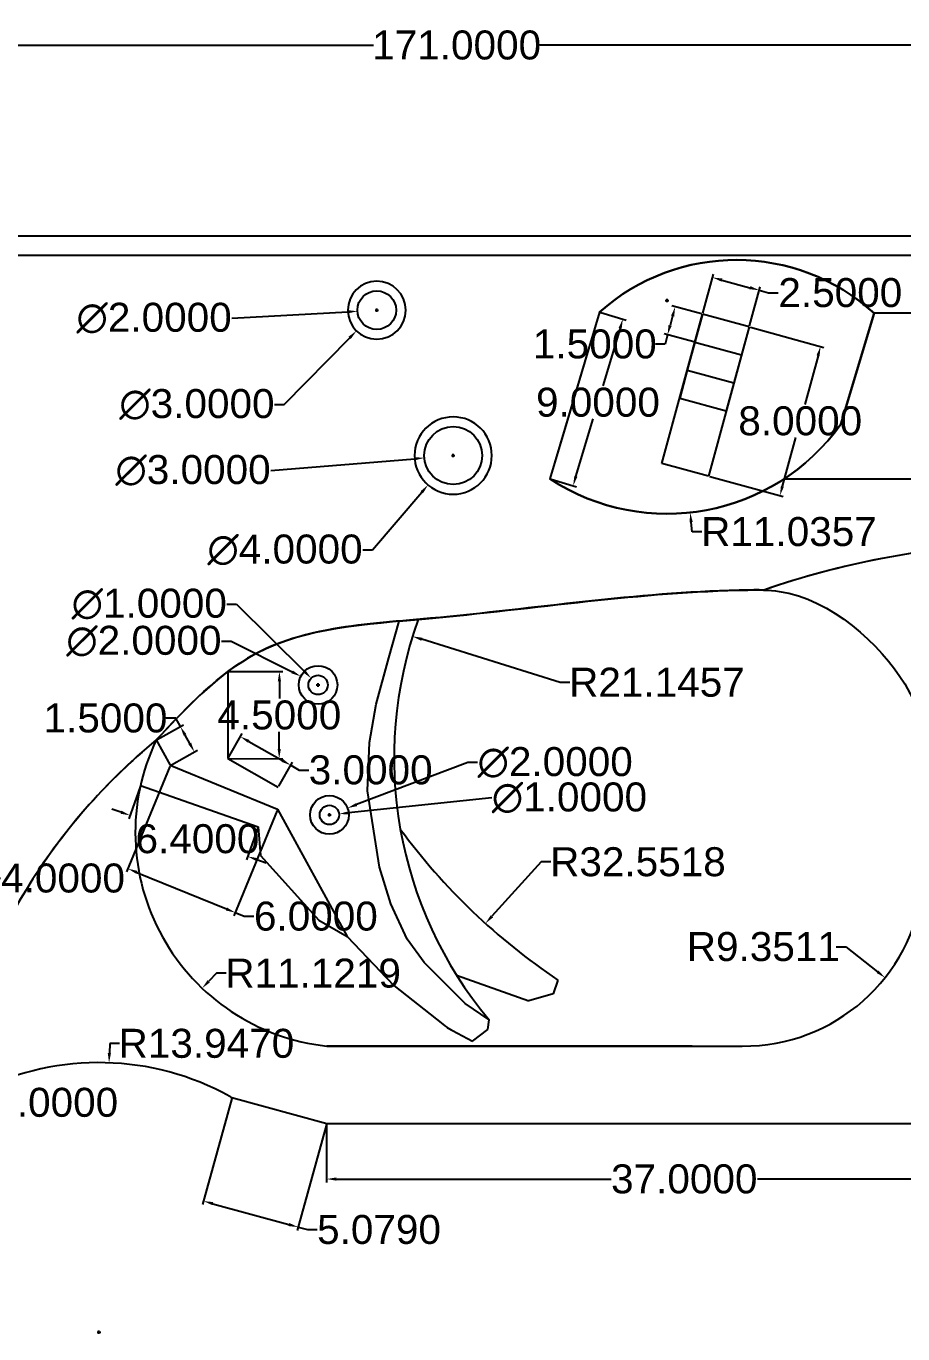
# Model space of a CAD drawing. Header units: inches. Extents: x 68 to 276, y 36 to 148.
# Drawn here: x 147.5 to 192.9, y 80.7 to 148.4 of the extents above; entities that cross this region are included whole.
import ezdxf

# ---------------------------------------------------------------- set-up
doc = ezdxf.new("R2010")
doc.units = ezdxf.units.IN
doc.header["$MEASUREMENT"] = 0
doc.layers.add('Frame', color=200, linetype='Continuous')
doc.layers.add('Mesurements', color=254, linetype='Continuous')
doc.styles.get("Standard").update_dxf_attribs({"font": 'arial.ttf'})
doc.dimstyles.get("Standard").update_dxf_attribs({"dimtxt": 1.5, "dimasz": 0.5, "dimexe": 0.18, "dimexo": 0.0625, "dimgap": 0.09, "dimtad": 0, "dimtih": 1, "dimtoh": 1, "dimdec": 4, "dimzin": 0, "dimdsep": 46, "dimtxsty": 'Standard', "dimcen": 0.09, "dimadec": 0, "dimazin": 0, "dimtfac": 1, "dimtdec": 4, "dimtofl": 0, "dimtmove": 0, "dimatfit": 3, "dimfxl": 1, "dimtolj": 1, "dimtzin": 0, "dimarcsym": 0})

# ---------------------------------------------------------------- blocks, each defined once
blk = doc.blocks.new('*D53')
at = {"layer": 'Defpoints', "color": 0, "transparency": 16777216}
for p in [(255.88, 147.427), (84.88, 137.561), (255.88, 137.561)]:
    blk.add_point(p, dxfattribs=at)
at = {"layer": 'Mesurements', "color": 0, "lineweight": -2, "transparency": 16777216}
for p, q in [((84.88, 137.624), (84.88, 147.607)), ((255.88, 137.624), (255.88, 147.607)), ((85.38, 147.427), (165.491, 147.427)), ((255.38, 147.427), (174.083, 147.427))]:
    blk.add_line(p, q, dxfattribs=at)
at = {"layer": 'Mesurements', "color": 0, "transparency": 16777216}
for points in [[(85.38, 147.51), (85.38, 147.344), (84.88, 147.427)], [(255.38, 147.51), (255.38, 147.344), (255.88, 147.427)]]:
    blk.add_solid(points, dxfattribs=at)
at = {"layer": 'Mesurements', "color": 0, "transparency": 16777216, "insert": (169.787, 147.427), "char_height": 1.5, "attachment_point": 5}
blk.add_mtext('\\A1;171.0000', dxfattribs=at)
blk = doc.blocks.new('*D65')
at = {"layer": 'Defpoints', "color": 0, "transparency": 16777216}
for p in [(143.91, 93.642), (144.942, 93.302), (144.942, 92.705)]:
    blk.add_point(p, dxfattribs=at)
at = {"layer": 'Mesurements', "color": 0, "lineweight": -2, "transparency": 16777216}
for p, q in [((143.91, 93.58), (143.91, 92.525)), ((144.942, 93.239), (144.942, 92.525)), ((143.41, 92.705), (142.91, 92.705)), ((145.442, 92.705), (145.942, 92.705))]:
    blk.add_line(p, q, dxfattribs=at)
at = {"layer": 'Mesurements', "color": 0, "transparency": 16777216}
for points in [[(143.41, 92.789), (143.41, 92.622), (143.91, 92.705)], [(145.442, 92.789), (145.442, 92.622), (144.942, 92.705)]]:
    blk.add_solid(points, dxfattribs=at)
at = {"layer": 'Mesurements', "color": 0, "transparency": 16777216, "insert": (149.072, 92.705), "char_height": 1.5, "attachment_point": 5}
blk.add_mtext('\\A1;1.0000', dxfattribs=at)
blk = doc.blocks.new('*D67')
at = {"layer": 'Defpoints', "color": 0, "transparency": 16777216}
for p in [(151.803, 94.759), (151.282, 80.822)]:
    blk.add_point(p, dxfattribs=at)
at = {"layer": 'Mesurements', "color": 0, "lineweight": -2, "transparency": 16777216}
for p, q in [((151.84, 95.758), (151.822, 95.259)), ((152.34, 95.758), (151.84, 95.758)), ((151.192, 80.822), (151.372, 80.822)), ((151.282, 80.732), (151.282, 80.912))]:
    blk.add_line(p, q, dxfattribs=at)
at = {"layer": 'Mesurements', "color": 0, "transparency": 16777216}
blk.add_solid([(151.738, 95.262), (151.905, 95.255), (151.803, 94.759)], dxfattribs=at)
at = {"layer": 'Mesurements', "color": 0, "transparency": 16777216, "insert": (156.842, 95.758), "char_height": 1.5, "attachment_point": 5}
blk.add_mtext('\\A1;R13.9470', dxfattribs=at)
blk = doc.blocks.new('*D68')
at = {"layer": 'Defpoints', "color": 0, "transparency": 16777216}
for p in [(158.165, 92.969), (163.062, 91.624), (161.588, 86.257)]:
    blk.add_point(p, dxfattribs=at)
at = {"layer": 'Mesurements', "color": 0, "lineweight": -2, "transparency": 16777216}
for p, q in [((158.148, 92.909), (156.643, 87.428)), ((163.046, 91.564), (161.541, 86.083)), ((157.173, 87.469), (161.106, 86.389)), ((161.588, 86.257), (162.07, 86.124)), ((162.07, 86.124), (162.57, 86.124))]:
    blk.add_line(p, q, dxfattribs=at)
at = {"layer": 'Mesurements', "color": 0, "transparency": 16777216}
for points in [[(157.195, 87.55), (157.151, 87.389), (156.691, 87.602)], [(161.128, 86.469), (161.084, 86.309), (161.588, 86.257)]]:
    blk.add_solid(points, dxfattribs=at)
at = {"layer": 'Mesurements', "color": 0, "transparency": 16777216, "insert": (165.771, 86.124), "char_height": 1.5, "attachment_point": 5}
blk.add_mtext('\\A1;5.0790', dxfattribs=at)
blk = doc.blocks.new('*D69')
at = {"layer": 'Defpoints', "color": 0, "transparency": 16777216}
for p in [(163.062, 91.624), (200.062, 91.624), (200.062, 88.742)]:
    blk.add_point(p, dxfattribs=at)
at = {"layer": 'Mesurements', "color": 0, "lineweight": -2, "transparency": 16777216}
for p, q in [((163.062, 91.561), (163.062, 88.562)), ((200.062, 91.561), (200.062, 88.562)), ((163.562, 88.742), (177.779, 88.742)), ((199.562, 88.742), (185.345, 88.742))]:
    blk.add_line(p, q, dxfattribs=at)
at = {"layer": 'Mesurements', "color": 0, "transparency": 16777216}
for points in [[(163.562, 88.825), (163.562, 88.658), (163.062, 88.742)], [(199.562, 88.825), (199.562, 88.658), (200.062, 88.742)]]:
    blk.add_solid(points, dxfattribs=at)
at = {"layer": 'Mesurements', "color": 0, "transparency": 16777216, "insert": (181.562, 88.742), "char_height": 1.5, "attachment_point": 5}
blk.add_mtext('\\A1;37.0000', dxfattribs=at)
blk = doc.blocks.new('*D88')
at = {"layer": 'Defpoints', "color": 0, "transparency": 16777216}
for p in [(168.113, 126.065), (171.104, 126.309)]:
    blk.add_point(p, dxfattribs=at)
at = {"layer": 'Mesurements', "color": 0, "lineweight": -2, "transparency": 16777216}
for p, q in [((160.166, 125.415), (167.615, 126.024)), ((169.519, 126.187), (169.699, 126.187)), ((169.609, 126.097), (169.609, 126.277))]:
    blk.add_line(p, q, dxfattribs=at)
at = {"layer": 'Mesurements', "color": 0, "transparency": 16777216}
blk.add_solid([(167.608, 126.107), (167.622, 125.941), (168.113, 126.065)], dxfattribs=at)
at = {"layer": 'Mesurements', "color": 0, "transparency": 16777216, "insert": (156.149, 125.415), "char_height": 1.5, "attachment_point": 5}
blk.add_mtext('\\A1;∅3.0000', dxfattribs=at)
blk = doc.blocks.new('*D89')
at = {"layer": 'Defpoints', "color": 0, "transparency": 16777216}
for p in [(170.909, 127.706), (168.308, 124.667)]:
    blk.add_point(p, dxfattribs=at)
at = {"layer": 'Mesurements', "color": 0, "lineweight": -2, "transparency": 16777216}
for p, q in [((169.519, 126.187), (169.699, 126.187)), ((169.609, 126.097), (169.609, 126.277)), ((165.425, 121.3), (167.983, 124.288)), ((164.925, 121.3), (165.425, 121.3))]:
    blk.add_line(p, q, dxfattribs=at)
at = {"layer": 'Mesurements', "color": 0, "transparency": 16777216}
blk.add_solid([(167.919, 124.342), (168.046, 124.233), (168.308, 124.667)], dxfattribs=at)
at = {"layer": 'Mesurements', "color": 0, "transparency": 16777216, "insert": (160.908, 121.3), "char_height": 1.5, "attachment_point": 5}
blk.add_mtext('\\A1;∅4.0000', dxfattribs=at)
blk = doc.blocks.new('*D90')
at = {"layer": 'Defpoints', "color": 0, "transparency": 16777216}
for p in [(166.706, 134.782), (164.605, 132.641)]:
    blk.add_point(p, dxfattribs=at)
at = {"layer": 'Mesurements', "color": 0, "lineweight": -2, "transparency": 16777216}
for p, q in [((165.565, 133.712), (165.745, 133.712)), ((165.655, 133.622), (165.655, 133.802)), ((160.867, 128.83), (164.255, 132.284)), ((160.367, 128.83), (160.867, 128.83))]:
    blk.add_line(p, q, dxfattribs=at)
at = {"layer": 'Mesurements', "color": 0, "transparency": 16777216}
blk.add_solid([(164.195, 132.342), (164.314, 132.225), (164.605, 132.641)], dxfattribs=at)
at = {"layer": 'Mesurements', "color": 0, "transparency": 16777216, "insert": (156.35, 128.83), "char_height": 1.5, "attachment_point": 5}
blk.add_mtext('\\A1;∅3.0000', dxfattribs=at)
blk = doc.blocks.new('*D91')
at = {"layer": 'Defpoints', "color": 0, "transparency": 16777216}
for p in [(164.657, 133.656), (166.654, 133.767)]:
    blk.add_point(p, dxfattribs=at)
at = {"layer": 'Mesurements', "color": 0, "lineweight": -2, "transparency": 16777216}
for p, q in [((158.151, 133.296), (164.158, 133.629)), ((165.565, 133.712), (165.745, 133.712)), ((165.655, 133.622), (165.655, 133.802))]:
    blk.add_line(p, q, dxfattribs=at)
at = {"layer": 'Mesurements', "color": 0, "transparency": 16777216}
blk.add_solid([(164.153, 133.712), (164.162, 133.545), (164.657, 133.656)], dxfattribs=at)
at = {"layer": 'Mesurements', "color": 0, "transparency": 16777216, "insert": (154.134, 133.296), "char_height": 1.5, "attachment_point": 5}
blk.add_mtext('\\A1;∅2.0000', dxfattribs=at)
blk = doc.blocks.new('*D92')
at = {"layer": 'Defpoints', "color": 0, "transparency": 16777216}
for p in [(162.262, 114.665), (162.971, 113.961)]:
    blk.add_point(p, dxfattribs=at)
at = {"layer": 'Mesurements', "color": 0, "lineweight": -2, "transparency": 16777216}
for p, q in [((157.901, 118.497), (158.401, 118.497)), ((158.401, 118.497), (161.907, 115.018)), ((162.616, 114.223), (162.616, 114.403)), ((162.526, 114.313), (162.706, 114.313))]:
    blk.add_line(p, q, dxfattribs=at)
at = {"layer": 'Mesurements', "color": 0, "transparency": 16777216}
blk.add_solid([(161.965, 115.077), (161.848, 114.959), (162.262, 114.665)], dxfattribs=at)
at = {"layer": 'Mesurements', "color": 0, "transparency": 16777216, "insert": (153.884, 118.497), "char_height": 1.5, "attachment_point": 5}
blk.add_mtext('\\A1;∅1.0000', dxfattribs=at)
blk = doc.blocks.new('*D93')
at = {"layer": 'Defpoints', "color": 0, "transparency": 16777216}
for p in [(161.723, 114.763), (163.509, 113.863)]:
    blk.add_point(p, dxfattribs=at)
at = {"layer": 'Mesurements', "color": 0, "lineweight": -2, "transparency": 16777216}
for p, q in [((157.624, 116.577), (158.124, 116.577)), ((158.124, 116.577), (161.277, 114.988)), ((162.616, 114.223), (162.616, 114.403)), ((162.526, 114.313), (162.706, 114.313))]:
    blk.add_line(p, q, dxfattribs=at)
at = {"layer": 'Mesurements', "color": 0, "transparency": 16777216}
blk.add_solid([(161.314, 115.063), (161.239, 114.914), (161.723, 114.763)], dxfattribs=at)
at = {"layer": 'Mesurements', "color": 0, "transparency": 16777216, "insert": (153.607, 116.577), "char_height": 1.5, "attachment_point": 5}
blk.add_mtext('\\A1;∅2.0000', dxfattribs=at)
blk = doc.blocks.new('*D94')
at = {"layer": 'Defpoints', "color": 0, "transparency": 16777216}
for p in [(164.14, 107.943), (162.269, 107.235)]:
    blk.add_point(p, dxfattribs=at)
at = {"layer": 'Mesurements', "color": 0, "lineweight": -2, "transparency": 16777216}
for p, q in [((170.366, 110.3), (164.608, 108.12)), ((170.866, 110.3), (170.366, 110.3)), ((163.205, 107.499), (163.205, 107.679)), ((163.115, 107.589), (163.295, 107.589))]:
    blk.add_line(p, q, dxfattribs=at)
at = {"layer": 'Mesurements', "color": 0, "transparency": 16777216}
blk.add_solid([(164.578, 108.198), (164.637, 108.042), (164.14, 107.943)], dxfattribs=at)
at = {"layer": 'Mesurements', "color": 0, "transparency": 16777216, "insert": (174.883, 110.3), "char_height": 1.5, "attachment_point": 5}
blk.add_mtext('\\A1;∅2.0000', dxfattribs=at)
blk = doc.blocks.new('*D95')
at = {"layer": 'Defpoints', "color": 0, "transparency": 16777216}
for p in [(163.702, 107.641), (162.707, 107.537)]:
    blk.add_point(p, dxfattribs=at)
at = {"layer": 'Mesurements', "color": 0, "lineweight": -2, "transparency": 16777216}
for p, q in [((171.604, 108.47), (164.199, 107.693)), ((163.205, 107.499), (163.205, 107.679)), ((163.115, 107.589), (163.295, 107.589))]:
    blk.add_line(p, q, dxfattribs=at)
at = {"layer": 'Mesurements', "color": 0, "transparency": 16777216}
blk.add_solid([(164.191, 107.776), (164.208, 107.61), (163.702, 107.641)], dxfattribs=at)
at = {"layer": 'Mesurements', "color": 0, "transparency": 16777216, "insert": (175.621, 108.47), "char_height": 1.5, "attachment_point": 5}
blk.add_mtext('\\A1;∅1.0000', dxfattribs=at)
blk = doc.blocks.new('*D112')
at = {"layer": 'Defpoints', "color": 0, "transparency": 16777216}
for p in [(184.921, 132.841), (188.614, 131.835), (182.818, 125.123)]:
    blk.add_point(p, dxfattribs=at)
at = {"layer": 'Mesurements', "color": 0, "lineweight": -2, "transparency": 16777216}
for p, q in [((184.982, 132.825), (188.787, 131.788)), ((188.482, 131.353), (187.795, 128.832)), ((186.642, 124.599), (187.329, 127.12)), ((182.878, 125.106), (186.684, 124.069))]:
    blk.add_line(p, q, dxfattribs=at)
at = {"layer": 'Mesurements', "color": 0, "transparency": 16777216}
for points in [[(188.402, 131.375), (188.563, 131.331), (188.614, 131.835)], [(186.562, 124.621), (186.722, 124.577), (186.511, 124.117)]]:
    blk.add_solid(points, dxfattribs=at)
at = {"layer": 'Mesurements', "color": 0, "transparency": 16777216, "insert": (187.562, 127.976), "char_height": 1.5, "attachment_point": 5}
blk.add_mtext('\\A1;8.0000', dxfattribs=at)
blk = doc.blocks.new('*D113')
at = {"layer": 'Defpoints', "color": 0, "transparency": 16777216}
for p in [(185.44, 134.745), (182.509, 133.499), (184.921, 132.841)]:
    blk.add_point(p, dxfattribs=at)
at = {"layer": 'Mesurements', "color": 0, "lineweight": -2, "transparency": 16777216}
for p, q in [((182.526, 133.559), (183.075, 135.576)), ((183.51, 135.271), (184.958, 134.876)), ((184.938, 132.902), (185.487, 134.918)), ((185.44, 134.745), (185.922, 134.613)), ((185.922, 134.613), (186.422, 134.613))]:
    blk.add_line(p, q, dxfattribs=at)
at = {"layer": 'Mesurements', "color": 0, "transparency": 16777216}
for points in [[(183.532, 135.351), (183.488, 135.19), (183.028, 135.402)], [(184.98, 134.957), (184.936, 134.796), (185.44, 134.745)]]:
    blk.add_solid(points, dxfattribs=at)
at = {"layer": 'Mesurements', "color": 0, "transparency": 16777216, "insert": (189.636, 134.613), "char_height": 1.5, "attachment_point": 5}
blk.add_mtext('\\A1;2.5000', dxfattribs=at)
blk = doc.blocks.new('*D114')
at = {"layer": 'Defpoints', "color": 0, "transparency": 16777216}
for p in [(182.509, 133.499), (180.697, 132.438), (182.115, 132.051)]:
    blk.add_point(p, dxfattribs=at)
at = {"layer": 'Mesurements', "color": 0, "lineweight": -2, "transparency": 16777216}
for p, q in [((180.96, 133.403), (180.829, 132.92)), ((182.449, 133.515), (180.918, 133.932)), ((182.055, 132.068), (180.523, 132.485)), ((180.697, 132.438), (180.566, 131.955)), ((180.566, 131.955), (180.066, 131.955))]:
    blk.add_line(p, q, dxfattribs=at)
at = {"layer": 'Mesurements', "color": 0, "transparency": 16777216}
for points in [[(180.88, 133.424), (181.04, 133.381), (181.092, 133.885)], [(180.748, 132.942), (180.909, 132.898), (180.697, 132.438)]]:
    blk.add_solid(points, dxfattribs=at)
at = {"layer": 'Mesurements', "color": 0, "transparency": 16777216, "insert": (176.935, 131.955), "char_height": 1.5, "attachment_point": 5}
blk.add_mtext('\\A1;1.5000', dxfattribs=at)
blk = doc.blocks.new('*D115')
at = {"layer": 'Defpoints', "color": 0, "transparency": 16777216}
for p in [(177.181, 133.611), (178.385, 133.252), (174.609, 124.987)]:
    blk.add_point(p, dxfattribs=at)
at = {"layer": 'Mesurements', "color": 0, "lineweight": -2, "transparency": 16777216}
for p, q in [((177.241, 133.593), (178.557, 133.201)), ((178.242, 132.773), (177.354, 129.796)), ((175.955, 125.107), (176.843, 128.084)), ((174.668, 124.969), (175.985, 124.576))]:
    blk.add_line(p, q, dxfattribs=at)
at = {"layer": 'Mesurements', "color": 0, "transparency": 16777216}
for points in [[(178.162, 132.797), (178.322, 132.749), (178.385, 133.252)], [(175.875, 125.131), (176.035, 125.083), (175.812, 124.628)]]:
    blk.add_solid(points, dxfattribs=at)
at = {"layer": 'Mesurements', "color": 0, "transparency": 16777216, "insert": (177.098, 128.94), "char_height": 1.5, "attachment_point": 5}
blk.add_mtext('\\A1;9.0000', dxfattribs=at)
blk = doc.blocks.new('*D116')
at = {"layer": 'Defpoints', "color": 0, "transparency": 16777216}
for p in [(180.672, 134.208), (181.867, 123.237)]:
    blk.add_point(p, dxfattribs=at)
at = {"layer": 'Mesurements', "color": 0, "lineweight": -2, "transparency": 16777216}
for p, q in [((180.582, 134.208), (180.762, 134.208)), ((180.672, 134.118), (180.672, 134.298)), ((181.975, 122.243), (181.921, 122.74)), ((182.475, 122.243), (181.975, 122.243))]:
    blk.add_line(p, q, dxfattribs=at)
at = {"layer": 'Mesurements', "color": 0, "transparency": 16777216}
blk.add_solid([(182.004, 122.749), (181.838, 122.731), (181.867, 123.237)], dxfattribs=at)
at = {"layer": 'Mesurements', "color": 0, "transparency": 16777216, "insert": (186.979, 122.243), "char_height": 1.5, "attachment_point": 5}
blk.add_mtext('\\A1;R11.0357', dxfattribs=at)
blk = doc.blocks.new('*D118')
at = {"layer": 'Defpoints', "color": 0, "transparency": 16777216}
for p in [(184.626, 104.975), (191.951, 99.162)]:
    blk.add_point(p, dxfattribs=at)
at = {"layer": 'Mesurements', "color": 0, "lineweight": -2, "transparency": 16777216}
for p, q in [((189.429, 100.767), (189.929, 100.767)), ((189.929, 100.767), (191.559, 99.473))]:
    blk.add_line(p, q, dxfattribs=at)
at = {"layer": 'Mesurements', "color": 0, "transparency": 16777216}
blk.add_solid([(191.611, 99.538), (191.508, 99.408), (191.951, 99.162)], dxfattribs=at)
at = {"layer": 'Mesurements', "color": 0, "transparency": 16777216, "insert": (185.652, 100.767), "char_height": 1.5, "attachment_point": 5}
blk.add_mtext('\\A1;R9.3511', dxfattribs=at)
blk = doc.blocks.new('*D130')
at = {"layer": 'Defpoints', "color": 0, "transparency": 16777216}
for p in [(145.219, 104.474), (140.762, 103.698), (144.522, 102.421)]:
    blk.add_point(p, dxfattribs=at)
at = {"layer": 'Mesurements', "color": 0, "lineweight": -2, "transparency": 16777216}
for p, q in [((140.782, 103.757), (141.517, 105.922)), ((141.933, 105.59), (144.746, 104.635)), ((144.542, 102.48), (145.277, 104.644)), ((145.219, 104.474), (145.692, 104.313)), ((145.692, 104.313), (146.192, 104.313))]:
    blk.add_line(p, q, dxfattribs=at)
at = {"layer": 'Mesurements', "color": 0, "transparency": 16777216}
for points in [[(141.96, 105.669), (141.906, 105.511), (141.459, 105.751)], [(144.772, 104.714), (144.719, 104.556), (145.219, 104.474)]]:
    blk.add_solid(points, dxfattribs=at)
at = {"layer": 'Mesurements', "color": 0, "transparency": 16777216, "insert": (149.424, 104.313), "char_height": 1.5, "attachment_point": 5}
blk.add_mtext('\\A1;4.0000', dxfattribs=at)
blk = doc.blocks.new('*D132')
at = {"layer": 'Defpoints', "color": 0, "transparency": 16777216}
for p in [(193.129, 126.097), (171.275, 101.972)]:
    blk.add_point(p, dxfattribs=at)
at = {"layer": 'Mesurements', "color": 0, "lineweight": -2, "transparency": 16777216}
for p, q in [((174.16, 105.156), (171.611, 102.342)), ((174.66, 105.156), (174.16, 105.156))]:
    blk.add_line(p, q, dxfattribs=at)
at = {"layer": 'Mesurements', "color": 0, "transparency": 16777216}
blk.add_solid([(171.549, 102.398), (171.673, 102.286), (171.275, 101.972)], dxfattribs=at)
at = {"layer": 'Mesurements', "color": 0, "transparency": 16777216, "insert": (179.165, 105.156), "char_height": 1.5, "attachment_point": 5}
blk.add_mtext('\\A1;R32.5518', dxfattribs=at)
blk = doc.blocks.new('*D134')
at = {"layer": 'Defpoints', "color": 0, "transparency": 16777216}
for p in [(167.508, 116.828), (187.695, 110.534)]:
    blk.add_point(p, dxfattribs=at)
at = {"layer": 'Mesurements', "color": 0, "lineweight": -2, "transparency": 16777216}
for p, q in [((175.146, 114.447), (167.985, 116.68)), ((175.646, 114.447), (175.146, 114.447))]:
    blk.add_line(p, q, dxfattribs=at)
at = {"layer": 'Mesurements', "color": 0, "transparency": 16777216}
blk.add_solid([(168.01, 116.759), (167.96, 116.6), (167.508, 116.828)], dxfattribs=at)
at = {"layer": 'Mesurements', "color": 0, "transparency": 16777216, "insert": (180.15, 114.447), "char_height": 1.5, "attachment_point": 5}
blk.add_mtext('\\A1;R21.1457', dxfattribs=at)
blk = doc.blocks.new('*D135')
at = {"layer": 'Defpoints', "color": 0, "transparency": 16777216}
for p in [(164.284, 106.679), (156.62, 98.619)]:
    blk.add_point(p, dxfattribs=at)
at = {"layer": 'Mesurements', "color": 0, "lineweight": -2, "transparency": 16777216}
for p, q in [((157.355, 99.392), (156.965, 98.981)), ((157.855, 99.392), (157.355, 99.392))]:
    blk.add_line(p, q, dxfattribs=at)
at = {"layer": 'Mesurements', "color": 0, "transparency": 16777216}
blk.add_solid([(156.904, 99.039), (157.025, 98.924), (156.62, 98.619)], dxfattribs=at)
at = {"layer": 'Mesurements', "color": 0, "transparency": 16777216, "insert": (162.361, 99.392), "char_height": 1.5, "attachment_point": 5}
blk.add_mtext('\\A1;R11.1219', dxfattribs=at)
blk = doc.blocks.new('*D136')
at = {"layer": 'Defpoints', "color": 0, "transparency": 16777216}
for p in [(153.43, 109.105), (159.518, 106.981), (158.98, 105.439)]:
    blk.add_point(p, dxfattribs=at)
at = {"layer": 'Mesurements', "color": 0, "lineweight": -2, "transparency": 16777216}
for p, q in [((153.409, 109.046), (152.833, 107.394)), ((152.42, 107.728), (151.948, 107.893)), ((159.497, 106.922), (158.921, 105.269)), ((159.452, 105.275), (159.924, 105.11))]:
    blk.add_line(p, q, dxfattribs=at)
at = {"layer": 'Mesurements', "color": 0, "transparency": 16777216}
for points in [[(152.448, 107.807), (152.393, 107.65), (152.892, 107.564)], [(159.48, 105.353), (159.425, 105.196), (158.98, 105.439)]]:
    blk.add_solid(points, dxfattribs=at)
at = {"layer": 'Mesurements', "color": 0, "transparency": 16777216, "insert": (156.377, 106.348), "char_height": 1.5, "attachment_point": 5}
blk.add_mtext('\\A1;6.4000', dxfattribs=at)
blk = doc.blocks.new('*D138')
at = {"layer": 'Defpoints', "color": 0, "transparency": 16777216}
for p in [(155.494, 112.16), (154.246, 111.468), (154.974, 110.156)]:
    blk.add_point(p, dxfattribs=at)
at = {"layer": 'Mesurements', "color": 0, "lineweight": -2, "transparency": 16777216}
for p, q in [((155.251, 112.597), (154.751, 112.597)), ((155.494, 112.16), (155.251, 112.597)), ((154.301, 111.498), (155.651, 112.247)), ((155.979, 111.285), (155.736, 111.722)), ((155.028, 110.186), (156.379, 110.935))]:
    blk.add_line(p, q, dxfattribs=at)
at = {"layer": 'Mesurements', "color": 0, "transparency": 16777216}
for points in [[(155.809, 111.763), (155.663, 111.682), (155.494, 112.16)], [(156.051, 111.325), (155.906, 111.245), (156.221, 110.848)]]:
    blk.add_solid(points, dxfattribs=at)
at = {"layer": 'Mesurements', "color": 0, "transparency": 16777216, "insert": (151.621, 112.597), "char_height": 1.5, "attachment_point": 5}
blk.add_mtext('\\A1;1.5000', dxfattribs=at)
blk = doc.blocks.new('*D139')
at = {"layer": 'Defpoints', "color": 0, "transparency": 16777216}
for p in [(157.96, 115.012), (157.949, 110.504), (160.607, 110.498)]:
    blk.add_point(p, dxfattribs=at)
at = {"layer": 'Mesurements', "color": 0, "lineweight": -2, "transparency": 16777216}
for p, q in [((158.022, 115.012), (160.798, 115.005)), ((160.617, 114.506), (160.614, 113.608)), ((160.608, 110.998), (160.61, 111.896)), ((158.012, 110.504), (160.787, 110.497))]:
    blk.add_line(p, q, dxfattribs=at)
at = {"layer": 'Mesurements', "color": 0, "transparency": 16777216}
for points in [[(160.533, 114.506), (160.7, 114.505), (160.618, 115.006)], [(160.525, 110.998), (160.692, 110.998), (160.607, 110.498)]]:
    blk.add_solid(points, dxfattribs=at)
at = {"layer": 'Mesurements', "color": 0, "transparency": 16777216, "insert": (160.612, 112.752), "char_height": 1.5, "attachment_point": 5}
blk.add_mtext('\\A1;4.5000', dxfattribs=at)
blk = doc.blocks.new('*D140')
at = {"layer": 'Defpoints', "color": 0, "transparency": 16777216}
for p in [(154.974, 110.156), (160.526, 107.883), (158.336, 102.531)]:
    blk.add_point(p, dxfattribs=at)
at = {"layer": 'Mesurements', "color": 0, "lineweight": -2, "transparency": 16777216}
for p, q in [((154.95, 110.098), (152.715, 104.638)), ((160.503, 107.825), (158.268, 102.365)), ((153.246, 104.615), (157.873, 102.721)), ((158.336, 102.531), (158.798, 102.342)), ((158.798, 102.342), (159.298, 102.342))]:
    blk.add_line(p, q, dxfattribs=at)
at = {"layer": 'Mesurements', "color": 0, "transparency": 16777216}
for points in [[(153.277, 104.692), (153.214, 104.538), (152.783, 104.805)], [(157.905, 102.798), (157.841, 102.644), (158.336, 102.531)]]:
    blk.add_solid(points, dxfattribs=at)
at = {"layer": 'Mesurements', "color": 0, "transparency": 16777216, "insert": (162.504, 102.342), "char_height": 1.5, "attachment_point": 5}
blk.add_mtext('\\A1;6.0000', dxfattribs=at)
blk = doc.blocks.new('*D141')
at = {"layer": 'Defpoints', "color": 0, "transparency": 16777216}
for p in [(157.949, 110.504), (161.204, 110.159), (160.557, 109.021)]:
    blk.add_point(p, dxfattribs=at)
at = {"layer": 'Mesurements', "color": 0, "lineweight": -2, "transparency": 16777216}
for p, q in [((157.98, 110.558), (158.685, 111.798)), ((159.03, 111.394), (160.769, 110.406)), ((160.588, 109.076), (161.293, 110.315)), ((161.204, 110.159), (161.638, 109.912)), ((161.638, 109.912), (162.138, 109.912))]:
    blk.add_line(p, q, dxfattribs=at)
at = {"layer": 'Mesurements', "color": 0, "transparency": 16777216}
for points in [[(159.071, 111.467), (158.989, 111.322), (158.596, 111.641)], [(160.81, 110.478), (160.728, 110.333), (161.204, 110.159)]]:
    blk.add_solid(points, dxfattribs=at)
at = {"layer": 'Mesurements', "color": 0, "transparency": 16777216, "insert": (165.339, 109.912), "char_height": 1.5, "attachment_point": 5}
blk.add_mtext('\\A1;3.0000', dxfattribs=at)

msp = doc.modelspace()

# ---------------------------------------------------------------- linework, layer by layer
at = {"layer": 'Frame'}
for p, q in [((84.87999, 137.56132), (255.87999, 137.56132)), ((84.87999, 136.56132), (214.87999, 136.56132)), ((177.18089, 133.61127), (175.46598, 127.86157)), ((180.40609, 125.78004), (182.50931, 133.49862)), ((182.50931, 133.49862), (182.11496, 132.05139)), ((184.92137, 132.84136), (182.50931, 133.49862)), ((191.37999, 133.56132), (189.66507, 127.81162)), ((212.87999, 133.56132), (191.37999, 133.56132)), ((184.92137, 132.84136), (182.81814, 125.12278)), ((184.92137, 132.84136), (184.52701, 131.39413)), ((182.11496, 132.05139), (181.7206, 130.60415)), ((182.11496, 132.05139), (184.52701, 131.39413)), ((184.52701, 131.39413), (184.13266, 129.9469)), ((181.7206, 130.60415), (181.32625, 129.15692)), ((181.7206, 130.60415), (184.13266, 129.9469)), ((184.13266, 129.9469), (183.7383, 128.49966)), ((181.32625, 129.15692), (183.7383, 128.49966)), ((175.46598, 127.86157), (174.60852, 124.98672)), ((182.81814, 125.12278), (180.40609, 125.78004)), ((186.73508, 124.98672), (212.87999, 124.98672)), ((166.28265, 115.72283), (166.80797, 117.62279)), ((166.80797, 117.62279), (167.80418, 117.70976)), ((165.61642, 113.31324), (166.28265, 115.72283)), ((157.94912, 115.00398), (157.94912, 110.50398)), ((165.28224, 111.34135), (165.61642, 113.31324)), ((154.24596, 111.46752), (154.97355, 110.1558)), ((165.17761, 108.84354), (165.28224, 111.34135)), ((157.94912, 110.50398), (160.55723, 109.02149)), ((154.97355, 110.1558), (160.5263, 107.88271)), ((153.42999, 109.10483), (159.51805, 106.9807)), ((165.80046, 104.89233), (165.17761, 108.84354)), ((160.5263, 107.88271), (164.12301, 101.30139)), ((159.51805, 106.9807), (159.63158, 105.48501)), ((159.63158, 105.48501), (162.65126, 102.14861)), ((166.38464, 102.97955), (165.80046, 104.89233)), ((167.22822, 101.16617), (166.38464, 102.97955)), ((162.65126, 102.14861), (164.12301, 101.30139)), ((164.12301, 101.30139), (166.53687, 98.76697)), ((168.10269, 99.94743), (167.22822, 101.16617)), ((170.22733, 97.82944), (168.10269, 99.94743)), ((166.53687, 98.76697), (169.07021, 96.75647)), ((171.464, 96.98054), (170.22733, 97.82944)), ((171.3949, 96.48533), (171.464, 96.98054)), ((169.30519, 96.57681), (170.59902, 95.87988)), ((170.59902, 95.87988), (171.3949, 96.48533)), ((181.97299, 95.62396), (163.06227, 95.62396)), ((163.06227, 95.62396), (184.56227, 95.62396)), ((158.16457, 92.96898), (163.06227, 91.62396)), ((163.06227, 91.62396), (200.06227, 91.62396))]:
    msp.add_line(p, q, dxfattribs=at)
at = {"layer": 'Frame', "extrusion": (0, -2.44929e-16, -1)}
for p, q in [((84.87999, 136.56132), (212.87999, 136.56132)), ((177.18089, 133.61127), (174.60852, 124.98672)), ((189.66507, 127.81162), (191.37999, 133.56132))]:
    msp.add_line(p, q, dxfattribs=at)
at = {"layer": 'Frame', "lineweight": -3}
for p, q in [((169.78216, 99.29695), (173.51396, 97.97517)), ((175.02621, 99.04318), (174.77386, 98.33074)), ((174.77386, 98.33074), (173.51396, 97.97517))]:
    msp.add_line(p, q, dxfattribs=at)
at = {"layer": 'Frame', "extrusion": (0, -2.44929e-16, -1)}
for centre, radius in [((-165.65534, 133.71151), 1.5), ((-169.60852, 126.18672), 2)]:
    msp.add_circle(centre, radius, dxfattribs=at)
at = {"layer": 'Frame'}
for centre, radius in [((165.65534, 133.71151), 1), ((169.60852, 126.18672), 1.5), ((162.61642, 114.31324), 1), ((162.61642, 114.31324), 0.5), ((163.20472, 107.58892), 1), ((163.20472, 107.58892), 0.5)]:
    msp.add_circle(centre, radius, dxfattribs=at)
at = {"layer": 'Frame', "extrusion": (-2.29011e-16, 1.4142e-15, -1)}
for centre, radius, start, end in [((-184.25267, 125.69313), 10.61636, 48.2316364, 132.1715005), ((-180.6718, 134.20752), 11.03569, 215.4199408, 303.32756)]:
    msp.add_arc(centre, radius, start, end, dxfattribs=at)
at = {"layer": 'Frame'}
for centre, radius, start, end in [((184.25267, 125.69313), 10.61636, 47.8284995, 131.7683636), ((180.6718, 134.20752), 11.03569, 236.67244, 324.5800592), ((200.24107, 77.00717), 44.66021, 76.5551095, 109.03371), ((187.69503, 110.53388), 21.14567, 160.1624332, 219.8627736), ((174.03211, 87.48483), 31.09118, 129.523241, 167.4528335), ((164.28406, 106.67859), 11.12194, 154.4953289, 263.6930714), ((184.626, 104.97485), 9.3511, 269.6094835, 353.3372369), ((170.93514, 99.10637), 3, 231.5639075, 241.6906393), ((151.28179, 80.82163), 13.94704, 60.9495363, 116.3864086), ((158.29698, 93.45112), 0.5, 240.9495363, 254.6439283)]:
    msp.add_arc(centre, radius, start, end, dxfattribs=at)
at = {"layer": 'Frame', "lineweight": -3}
msp.add_arc((193.12888, 126.09705), 32.55179, 216.2314099, 236.2121689, dxfattribs=at)
at = {"layer": 'Frame'}
for points, knots in [([(210.62501, 120.44342), (206.51445, 121.4261), (202.28514, 121.82032), (193.84242, 121.40823), (189.6716, 120.60399), (185.67628, 119.22566)], [0, 0, 0, 0, 12.67915678, 12.67915678, 25.35831357, 25.35831357, 25.35831357, 25.35831357]), ([(154.24596, 111.46752), (155.86073, 113.19498), (159.57481, 117.16825), (171.03076, 117.78855), (179.80023, 119.22165), (188.63692, 119.24431), (195.10554, 113.33228), (193.98149, 109.38058), (193.91395, 103.88988)], [0, 0, 0, 0, 6.86397018, 15.78754901, 32.52904389, 34.15097961, 42.21594519, 52.89702463, 52.89702463, 52.89702463, 52.89702463]), ([(185.67628, 119.22566), (185.39069, 119.2346), (185.01052, 119.23266), (179.03658, 119.0894), (173.91204, 118.26955), (166.44251, 117.58317), (164.7782, 117.47777), (160.94522, 116.74673), (159.63692, 116.14564), (156.97689, 114.38904), (155.61143, 112.92828), (154.24596, 111.46752)], [48.23377718, 48.23377718, 48.23377718, 48.23377718, 53.57924006, 53.57924006, 100.08374679, 100.08374679, 116.97753598, 116.97753598, 138.15478786, 138.15478786, 168.96458778, 168.96458778, 168.96458778, 168.96458778]), ([(154.24596, 111.46752), (151.59386, 109.27949), (149.32297, 106.66662), (145.72886, 100.8043), (144.43039, 97.59525), (143.68347, 94.23918)], [0, 0, 0, 0, 10.31455436, 10.31455436, 20.62910872, 20.62910872, 20.62910872, 20.62910872])]:
    msp.add_open_spline(points, degree=3, knots=knots, dxfattribs=at)

# ---------------------------------------------------------------- dimensions: what is measured, and where the dimension line sits
at = {"layer": 'Mesurements'}
dim = msp.add_linear_dim(base=(255.87999, 147.42698), p1=(84.87999, 137.56132), p2=(255.87999, 137.56132), dimstyle='Standard', dxfattribs=at)
dim.commit()
dim.dimension.update_dxf_attribs({"geometry": '*D53', "text_midpoint": (169.78722, 147.42698), "dimtype": 160})
for p1, p2, distance, picture, middle in [((182.50931, 133.49862), (184.92137, 132.84136), 1.97276, '*D113', (189.63623, 134.61327)), ((182.50931, 133.49862), (182.11496, 132.05139), -1.46949, '*D114', (176.93529, 131.95531)), ((174.60852, 124.98672), (177.18089, 133.61127), -1.2562, '*D115', (177.0985, 128.93995)), ((182.81814, 125.12278), (184.92137, 132.84136), -3.82704, '*D112', (187.56217, 127.97593)), ((157.94912, 110.50398), (160.55723, 109.02149), 1.30814, '*D141', (165.33885, 109.91166)), ((154.97355, 110.1558), (160.5263, 107.88271), -5.78223, '*D140', (162.50355, 102.34208)), ((158.16457, 92.96898), (163.06227, 91.62396), -5.56607, '*D68', (165.77145, 86.1242))]:
    dim = msp.add_aligned_dim(p1=p1, p2=p2, distance=distance, dimstyle='Standard', dxfattribs=at)
    dim.commit()
    dim.dimension.update_dxf_attribs({"geometry": picture, "text_midpoint": middle})
for p1, p2, picture, middle in [((166.70573, 134.78233), (164.60494, 132.64068), '*D90', (156.35042, 128.83046)), ((166.65381, 133.76676), (164.65687, 133.65625), '*D91', (158.15062, 133.29623)), ((170.90924, 127.70598), (168.3078, 124.66747), '*D89', (160.90767, 121.29996)), ((171.10354, 126.30884), (168.1135, 126.06461), '*D88', (160.16632, 125.41547)), ((162.97127, 113.96099), (162.26157, 114.66549), '*D92', (153.88432, 118.49741)), ((163.50946, 113.86326), (161.72338, 114.76321), '*D93', (153.60741, 116.5766)), ((162.26949, 107.23488), (164.13995, 107.94296), '*D94', (174.88253, 110.2997)), ((162.70745, 107.53678), (163.70199, 107.64107), '*D95', (171.60448, 108.46976))]:
    dim = msp.add_diameter_dim_2p(p1=p1, p2=p2, dimstyle='Standard', dxfattribs=at)
    dim.commit()
    dim.dimension.update_dxf_attribs({"geometry": picture, "text_midpoint": middle, "dimtype": 163})
for center, mpoint, picture, middle in [((180.6718, 134.20752), (181.86713, 123.23676), '*D116', (186.97949, 122.24264)), ((151.28179, 80.82163), (151.80288, 94.75894), '*D67', (156.84173, 95.75824))]:
    dim = msp.add_radius_dim(center=center, mpoint=mpoint, dimstyle='Standard', dxfattribs=at)
    dim.commit()
    dim.dimension.update_dxf_attribs({"geometry": picture, "text_midpoint": middle})
for center, mpoint, picture, middle in [((193.12888, 126.09705), (171.27514, 101.9717), '*D132', (179.16546, 105.15629)), ((187.69503, 110.53388), (167.50796, 116.82843), '*D134', (180.15047, 114.44667)), ((164.28406, 106.67859), (156.61999, 98.61885), '*D135', (162.36075, 99.39197)), ((184.626, 104.97485), (191.95108, 99.16224), '*D118', (185.65241, 100.76682))]:
    dim = msp.add_radius_dim(center=center, mpoint=mpoint, dimstyle='Standard', dxfattribs=at)
    dim.commit()
    dim.dimension.update_dxf_attribs({"geometry": picture, "text_midpoint": middle, "dimtype": 164})
for p1, p2, distance, text, picture, middle in [((157.95962, 115.01184), (157.94912, 110.50398), 2.65807, '4.5000', '*D139', (160.61244, 112.75172)), ((154.97355, 110.1558), (154.24596, 111.46752), -1.42666, '1.5000', '*D138', (151.62059, 112.59678)), ((140.76189, 103.69804), (144.52158, 102.42082), 2.16841, '4.0000', '*D130', (149.42369, 104.31316))]:
    dim = msp.add_aligned_dim(p1=p1, p2=p2, distance=distance, text=text, dimstyle='Standard', dxfattribs=at)
    dim.commit()
    dim.dimension.update_dxf_attribs({"geometry": picture, "text_midpoint": middle})
dim = msp.add_linear_dim(base=(158.9803, 105.43945), p1=(153.42999, 109.10483), p2=(159.51805, 106.9807), angle=340.7660952, text='6.4000', dimstyle='Standard', dxfattribs=at)
dim.commit()
dim.dimension.update_dxf_attribs({"geometry": '*D136', "text_midpoint": (156.37731, 106.34763), "dimtype": 161})
dim = msp.add_linear_dim(base=(144.94172, 92.70539), p1=(143.91016, 93.64221), p2=(144.94172, 93.30157), text='1.0000', dimstyle='Standard', dxfattribs=at)
dim.commit()
dim.dimension.update_dxf_attribs({"geometry": '*D65', "text_midpoint": (149.07213, 92.70539)})
dim = msp.add_linear_dim(base=(200.06227, 88.74168), p1=(163.06227, 91.62396), p2=(200.06227, 91.62396), dimstyle='Standard', dxfattribs=at)
dim.commit()
dim.dimension.update_dxf_attribs({"geometry": '*D69', "text_midpoint": (181.56227, 88.74168)})

doc.saveas('drawing.dxf')
